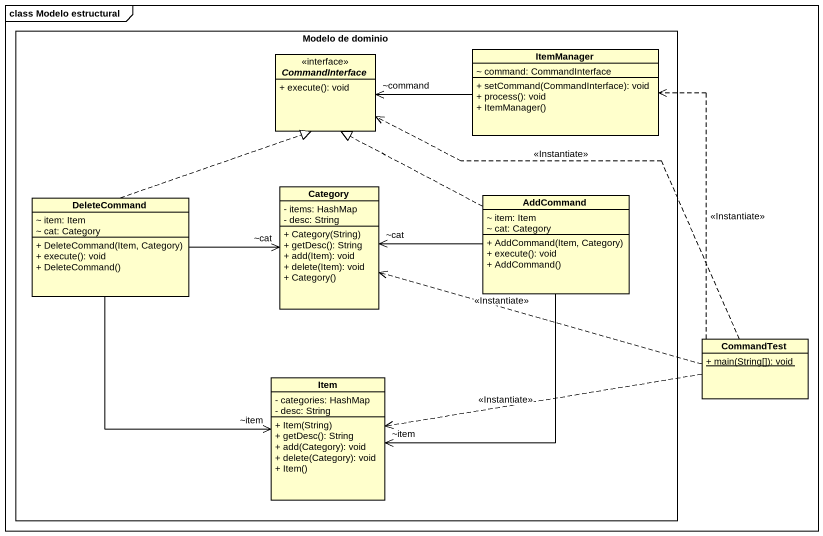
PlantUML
@startuml
mainframe class Modelo estructural
hide circle
hide empty members
skinparam classAttributeIconSize 0
rectangle "Modelo de dominio" as Modelo_de_dominio {
  interface CommandInterface {
    + execute(): void
  }
  class ItemManager {
    ~ command: CommandInterface
    + setCommand(CommandInterface): void
    + process(): void
    + ItemManager()
  }
  class DeleteCommand {
    ~ item: Item
    ~ cat: Category
    + DeleteCommand(Item, Category)
    + execute(): void
    + DeleteCommand()
  }
  class Category {
    - items: HashMap
    - desc: String
    + Category(String)
    + getDesc(): String
    + add(Item): void
    + delete(Item): void
    + Category()
  }
  class AddCommand {
    ~ item: Item
    ~ cat: Category
    + AddCommand(Item, Category)
    + execute(): void
    + AddCommand()
  }
  class Item {
    - categories: HashMap
    - desc: String
    + Item(String)
    + getDesc(): String
    + add(Category): void
    + delete(Category): void
    + Item()
  }
}
class CommandTest {
  {static} + main(String[]): void
}
ItemManager -left-> "~command" CommandInterface
DeleteCommand .up.|> CommandInterface
DeleteCommand -right-> "~cat" Category
DeleteCommand --> "~item" Item
AddCommand .up.|> CommandInterface
AddCommand -left-> "~cat" Category
AddCommand --> "~item" Item
CommandTest .up.> CommandInterface : <<Instantiate>>
CommandTest .up.> ItemManager : <<Instantiate>>
CommandTest .left.> Category : <<Instantiate>>
CommandTest .left.> Item : <<Instantiate>>
@enduml
